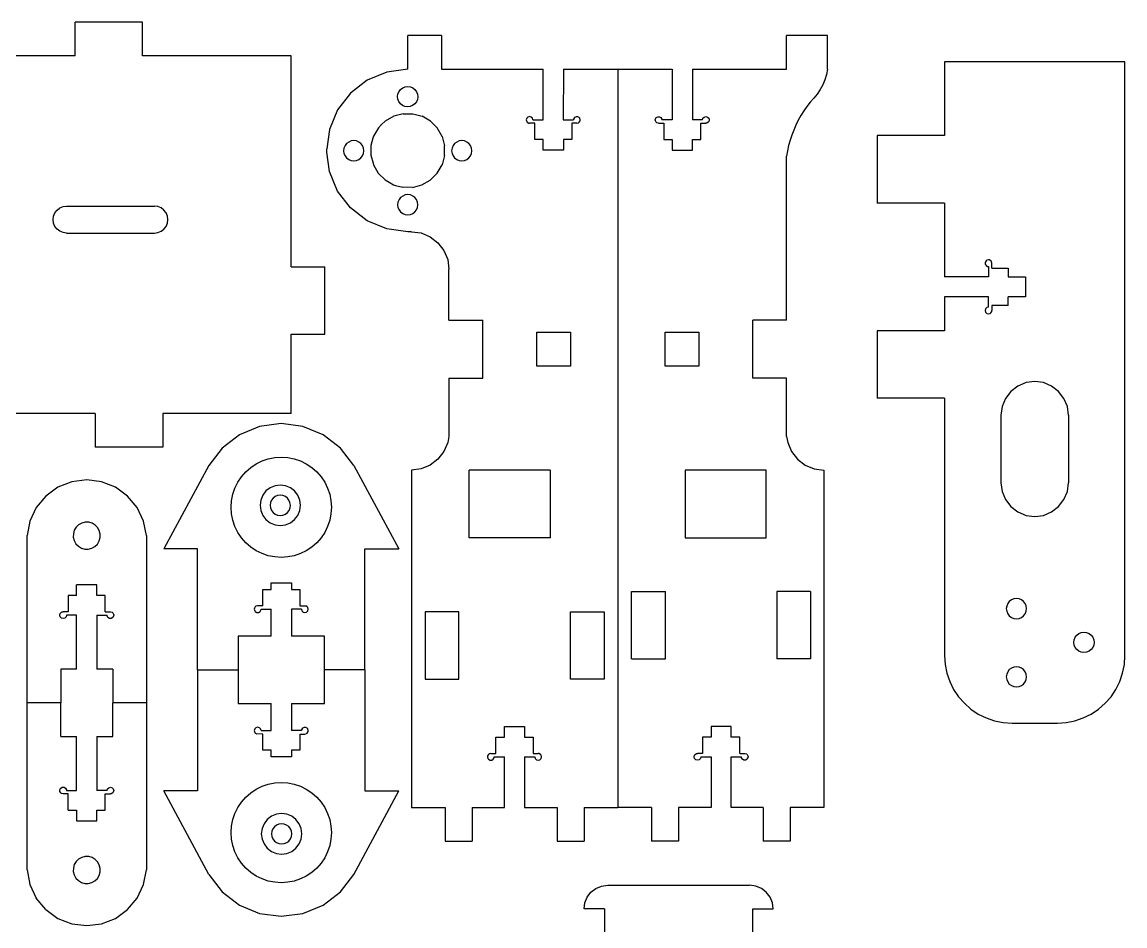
# Model space of a CAD drawing. Extents: x -275 to 319, y -186 to 206.
# Drawn here: x -136.3 to 27.1, y 71.6 to 205.5 of the extents above; entities that cross this region are included whole.
import ezdxf

# ---------------------------------------------------------------- set-up
doc = ezdxf.new("R2010")
doc.units = 0
doc.layers.get('0').update_dxf_attribs({"linetype": 'CONTINUOUS'})

msp = doc.modelspace()

# ---------------------------------------------------------------- linework, layer by layer
for p, q in [((-118.47, 205.52), (-128.47, 205.52)), ((-128.47, 200.52), (-128.47, 205.52)), ((-118.47, 200.52), (-118.47, 205.52)), ((-74.18, 203.52), (-79.18, 203.52)), ((-79.18, 198.52), (-79.18, 203.52)), ((-74.18, 203.52), (-74.18, 198.52)), ((-16.98, 203.52), (-23.08, 203.52)), ((-23.08, 198.52), (-23.08, 203.52)), ((-16.98, 198.52), (-16.98, 203.52)), ((-128.47, 200.52), (-176.77, 200.52)), ((-96.47, 200.52), (-118.47, 200.52)), ((-96.47, 169.27), (-96.47, 200.52)), ((27.06, 199.64), (0.34, 199.64)), ((0.34, 199.64), (0.34, 188.71)), ((27.06, 111.66), (27.06, 199.64)), ((-82.3, 198.11), (-85.2, 196.91)), ((-79.18, 198.52), (-82.3, 198.11)), ((-74.18, 198.52), (-59.13, 198.52)), ((-59.13, 191.02), (-59.13, 198.52)), ((-56.13, 198.52), (-56.14, 191.02)), ((-56.13, 198.52), (-48.08, 198.52)), ((-48.08, 198.52), (-40.02, 198.52)), ((-48.08, 198.52), (-48.07, 89.2)), ((-40.02, 198.52), (-40.02, 191.02)), ((-37.02, 198.52), (-37.02, 191.02)), ((-37.02, 198.52), (-23.08, 198.52)), ((-17.14, 197.74), (-17.38, 196.97)), ((-16.98, 198.52), (-17.14, 197.74)), ((-85.2, 196.91), (-87.69, 194.99)), ((-17.69, 196.23), (-18.07, 195.53)), ((-17.38, 196.97), (-17.69, 196.23)), ((-87.69, 194.99), (-89.6, 192.5)), ((-80.69, 194.48), (-80.64, 194.87)), ((-80.65, 194.09), (-80.69, 194.48)), ((-80.64, 194.87), (-80.48, 195.23)), ((-80.48, 195.23), (-80.24, 195.54)), ((-80.24, 195.54), (-79.93, 195.77)), ((-79.93, 195.77), (-79.57, 195.92)), ((-79.57, 195.92), (-79.18, 195.96)), ((-79.18, 195.96), (-78.79, 195.91)), ((-78.79, 195.91), (-78.43, 195.76)), ((-78.43, 195.76), (-78.13, 195.51)), ((-78.13, 195.51), (-77.89, 195.2)), ((-77.89, 195.2), (-77.74, 194.84)), ((-77.7, 194.45), (-77.75, 194.06)), ((-77.74, 194.84), (-77.7, 194.45)), ((-18.52, 194.86), (-19.03, 194.25)), ((-18.07, 195.53), (-18.52, 194.86)), ((-80.55, 193.85), (-80.65, 194.09)), ((-80.5, 193.73), (-80.55, 193.85)), ((-80.26, 193.41), (-80.5, 193.73)), ((-79.96, 193.17), (-80.26, 193.41)), ((-79.6, 193.02), (-79.96, 193.17)), ((-79.21, 192.97), (-79.6, 193.02)), ((-78.82, 193.01), (-79.21, 192.97)), ((-78.46, 193.16), (-78.82, 193.01)), ((-78.15, 193.39), (-78.46, 193.16)), ((-77.91, 193.7), (-78.15, 193.39)), ((-77.75, 194.06), (-77.91, 193.7)), ((-20.04, 193), (-20.5, 192.35)), ((-19.55, 193.64), (-20.04, 193)), ((-19.03, 194.25), (-19.55, 193.64)), ((-89.6, 192.5), (-90.8, 189.6)), ((-81.27, 191.57), (-82.52, 190.86)), ((-81.06, 191.63), (-81.27, 191.57)), ((-79.88, 191.94), (-81.06, 191.63)), ((-79.88, 191.94), (-78.45, 191.94)), ((-78.45, 191.94), (-77.07, 191.56)), ((-75.82, 190.84), (-77.07, 191.56)), ((-61.56, 191.27), (-61.63, 191.02)), ((-61.38, 191.45), (-61.56, 191.27)), ((-61.13, 191.52), (-61.38, 191.45)), ((-61.06, 191.5), (-61.13, 191.52)), ((-60.88, 191.45), (-61.06, 191.5)), ((-60.7, 191.27), (-60.88, 191.45)), ((-60.64, 191.02), (-60.7, 191.27)), ((-54.48, 191.37), (-54.61, 191.15)), ((-54.26, 191.5), (-54.48, 191.37)), ((-54.01, 191.5), (-54.26, 191.5)), ((-53.78, 191.37), (-54.01, 191.5)), ((-53.7, 191.27), (-53.78, 191.37)), ((-53.64, 191.02), (-53.7, 191.27)), ((-42.52, 191.02), (-42.45, 191.27)), ((-42.45, 191.27), (-42.38, 191.37)), ((-42.38, 191.37), (-42.15, 191.5)), ((-42.15, 191.5), (-41.89, 191.5)), ((-41.89, 191.5), (-41.67, 191.37)), ((-41.67, 191.37), (-41.54, 191.15)), ((-35.52, 191.02), (-35.45, 191.27)), ((-35.45, 191.27), (-35.27, 191.45)), ((-35.27, 191.45), (-35.02, 191.52)), ((-35.02, 191.52), (-34.77, 191.45)), ((-34.77, 191.45), (-34.59, 191.27)), ((-34.59, 191.27), (-34.52, 191.02)), ((-20.93, 191.67), (-21.33, 190.97)), ((-20.5, 192.35), (-20.93, 191.67)), ((-90.8, 189.6), (-91.18, 186.73)), ((-83.53, 189.84), (-84.25, 188.6)), ((-83.06, 190.32), (-83.53, 189.84)), ((-82.52, 190.86), (-83.06, 190.32)), ((-74.81, 189.83), (-75.82, 190.84)), ((-74.1, 188.58), (-74.81, 189.83)), ((-61.63, 191.02), (-61.56, 190.77)), ((-61.56, 190.77), (-61.48, 190.67)), ((-61.48, 190.67), (-61.26, 190.54)), ((-61.26, 190.54), (-61.13, 190.52)), ((-60.38, 190.52), (-61.13, 190.52)), ((-60.64, 191.02), (-59.13, 191.02)), ((-60.38, 188.12), (-60.38, 190.52)), ((-56.14, 191.02), (-54.63, 191.02)), ((-54.88, 190.52), (-54.89, 188.12)), ((-54.13, 190.52), (-54.88, 190.52)), ((-54.61, 191.15), (-54.63, 191.02)), ((-54.13, 190.52), (-53.89, 190.59)), ((-53.89, 190.59), (-53.78, 190.67)), ((-53.78, 190.67), (-53.65, 190.89)), ((-53.65, 190.89), (-53.64, 191.02)), ((-42.5, 190.89), (-42.52, 191.02)), ((-42.37, 190.67), (-42.5, 190.89)), ((-42.27, 190.59), (-42.37, 190.67)), ((-42.02, 190.52), (-42.27, 190.59)), ((-42.02, 190.52), (-41.27, 190.52)), ((-41.54, 191.15), (-41.52, 191.02)), ((-40.02, 191.02), (-41.52, 191.02)), ((-41.27, 190.52), (-41.27, 188.12)), ((-35.52, 191.02), (-37.02, 191.02)), ((-35.77, 188.12), (-35.77, 190.52)), ((-35.77, 190.52), (-35.02, 190.52)), ((-34.89, 190.54), (-35.02, 190.52)), ((-34.67, 190.67), (-34.89, 190.54)), ((-34.59, 190.77), (-34.67, 190.67)), ((-34.52, 191.02), (-34.59, 190.77)), ((-21.69, 190.25), (-22.01, 189.51)), ((-21.33, 190.97), (-21.69, 190.25)), ((-87.57, 187.9), (-87.93, 187.75)), ((-87.18, 187.95), (-87.57, 187.9)), ((-86.79, 187.9), (-87.18, 187.95)), ((-86.43, 187.75), (-86.79, 187.9)), ((-84.34, 188.31), (-84.63, 187.22)), ((-84.25, 188.6), (-84.34, 188.31)), ((-74.1, 188.58), (-73.73, 187.19)), ((-71.57, 187.9), (-71.93, 187.75)), ((-71.18, 187.96), (-71.57, 187.9)), ((-70.79, 187.9), (-71.18, 187.96)), ((-70.43, 187.75), (-70.79, 187.9)), ((-59.13, 188.12), (-60.38, 188.12)), ((-59.13, 186.52), (-59.13, 188.12)), ((-54.89, 188.12), (-56.13, 188.12)), ((-56.13, 188.12), (-56.13, 186.52)), ((-41.27, 188.12), (-40.02, 188.12)), ((-40.02, 188.12), (-40.02, 186.52)), ((-37.02, 188.12), (-35.77, 188.12)), ((-37.02, 186.52), (-37.02, 188.12)), ((-22.55, 188), (-22.76, 187.23)), ((-22.3, 188.77), (-22.55, 188)), ((-22.01, 189.51), (-22.3, 188.77)), ((0.34, 188.71), (-9.66, 188.71)), ((-9.66, 188.71), (-9.66, 178.71)), ((-91.18, 186.25), (-91.18, 186.73)), ((-88.63, 186.84), (-88.68, 186.46)), ((-88.68, 186.46), (-88.63, 186.07)), ((-88.48, 187.21), (-88.63, 186.84)), ((-88.24, 187.52), (-88.48, 187.21)), ((-87.93, 187.75), (-88.24, 187.52)), ((-86.12, 187.52), (-86.43, 187.75)), ((-85.88, 187.21), (-86.12, 187.52)), ((-85.73, 186.84), (-85.88, 187.21)), ((-85.68, 186.46), (-85.73, 186.84)), ((-85.73, 186.07), (-85.68, 186.46)), ((-84.63, 187.22), (-84.63, 185.78)), ((-73.73, 185.76), (-73.73, 187.19)), ((-72.63, 186.84), (-72.68, 186.46)), ((-72.68, 186.46), (-72.63, 186.07)), ((-72.48, 187.21), (-72.63, 186.84)), ((-72.24, 187.52), (-72.48, 187.21)), ((-71.93, 187.75), (-72.24, 187.52)), ((-70.12, 187.52), (-70.43, 187.75)), ((-69.88, 187.21), (-70.12, 187.52)), ((-69.73, 186.84), (-69.88, 187.21)), ((-69.68, 186.46), (-69.73, 186.84)), ((-69.73, 186.07), (-69.68, 186.46)), ((-56.13, 186.52), (-59.13, 186.52)), ((-40.02, 186.52), (-37.02, 186.52)), ((-22.94, 186.44), (-23.07, 185.65)), ((-22.76, 187.23), (-22.94, 186.44)), ((-90.8, 183.37), (-91.18, 186.25)), ((-88.63, 186.07), (-88.48, 185.71)), ((-88.48, 185.71), (-88.24, 185.39)), ((-88.24, 185.39), (-87.93, 185.16)), ((-87.93, 185.16), (-87.56, 185.01)), ((-87.56, 185.01), (-87.18, 184.96)), ((-87.18, 184.96), (-86.79, 185.01)), ((-86.79, 185.01), (-86.43, 185.16)), ((-86.43, 185.16), (-86.12, 185.39)), ((-86.12, 185.39), (-85.88, 185.71)), ((-85.88, 185.71), (-85.73, 186.07)), ((-84.63, 185.78), (-84.32, 184.61)), ((-73.73, 185.76), (-74.1, 184.37)), ((-72.63, 186.07), (-72.48, 185.71)), ((-72.48, 185.71), (-72.24, 185.4)), ((-72.24, 185.4), (-71.93, 185.16)), ((-71.93, 185.16), (-71.56, 185.01)), ((-71.56, 185.01), (-71.18, 184.96)), ((-71.18, 184.96), (-70.79, 185.01)), ((-70.79, 185.01), (-70.43, 185.16)), ((-70.43, 185.16), (-70.12, 185.4)), ((-70.12, 185.4), (-69.88, 185.71)), ((-69.88, 185.71), (-69.73, 186.07)), ((-23.07, 161.35), (-23.07, 185.65)), ((-89.6, 180.47), (-90.8, 183.37)), ((-84.32, 184.61), (-84.26, 184.39)), ((-84.26, 184.39), (-83.55, 183.15)), ((-83.55, 183.15), (-82.53, 182.13)), ((-75.84, 182.12), (-74.82, 183.13)), ((-74.82, 183.13), (-74.1, 184.37)), ((-82.53, 182.13), (-81.96, 181.79)), ((-81.96, 181.79), (-81.29, 181.41)), ((-81.29, 181.41), (-81.02, 181.33)), ((-78.47, 181.03), (-77.09, 181.4)), ((-77.09, 181.4), (-75.84, 182.12)), ((-87.69, 177.98), (-89.6, 180.47)), ((-81.02, 181.33), (-79.91, 181.04)), ((-79.93, 179.75), (-80.24, 179.52)), ((-79.56, 179.9), (-79.93, 179.75)), ((-78.47, 181.03), (-79.91, 181.04)), ((-79.18, 179.96), (-79.56, 179.9)), ((-78.79, 179.9), (-79.18, 179.96)), ((-78.43, 179.75), (-78.79, 179.9)), ((-78.12, 179.52), (-78.43, 179.75)), ((-130.72, 177.98), (-130.23, 178.18)), ((-130.23, 178.18), (-129.72, 178.25)), ((-129.72, 178.25), (-116.72, 178.25)), ((-116.2, 178.18), (-116.72, 178.25)), ((-115.72, 177.98), (-116.2, 178.18)), ((-80.63, 178.84), (-80.68, 178.46)), ((-80.68, 178.46), (-80.63, 178.07)), ((-80.48, 179.21), (-80.63, 178.84)), ((-80.24, 179.52), (-80.48, 179.21)), ((-77.88, 179.21), (-78.12, 179.52)), ((-77.73, 178.84), (-77.88, 179.21)), ((-77.68, 178.46), (-77.73, 178.84)), ((-77.73, 178.07), (-77.68, 178.46)), ((0.34, 178.71), (-9.66, 178.71)), ((0.34, 178.71), (0.34, 167.79)), ((-131.72, 176.25), (-131.65, 176.77)), ((-131.65, 176.77), (-131.45, 177.25)), ((-131.45, 177.25), (-131.13, 177.67)), ((-131.13, 177.67), (-130.72, 177.98)), ((-115.31, 177.67), (-115.72, 177.98)), ((-114.99, 177.25), (-115.31, 177.67)), ((-114.79, 176.77), (-114.99, 177.25)), ((-114.72, 176.25), (-114.79, 176.77)), ((-85.2, 176.07), (-87.69, 177.98)), ((-80.63, 178.07), (-80.48, 177.71)), ((-80.48, 177.71), (-80.24, 177.39)), ((-80.24, 177.39), (-79.93, 177.16)), ((-79.93, 177.16), (-79.56, 177.01)), ((-79.56, 177.01), (-79.18, 176.96)), ((-79.18, 176.96), (-78.79, 177.01)), ((-78.79, 177.01), (-78.43, 177.16)), ((-78.43, 177.16), (-78.12, 177.39)), ((-78.12, 177.39), (-77.88, 177.71)), ((-77.88, 177.71), (-77.73, 178.07)), ((-131.65, 175.74), (-131.72, 176.25)), ((-131.45, 175.25), (-131.65, 175.74)), ((-131.13, 174.84), (-131.45, 175.25)), ((-130.72, 174.52), (-131.13, 174.84)), ((-115.72, 174.52), (-115.31, 174.84)), ((-115.31, 174.84), (-114.99, 175.25)), ((-114.99, 175.25), (-114.79, 175.73)), ((-114.79, 175.73), (-114.72, 176.25)), ((-82.29, 174.87), (-85.2, 176.07)), ((-79.18, 174.46), (-82.29, 174.87)), ((-130.23, 174.32), (-130.72, 174.52)), ((-129.72, 174.25), (-130.23, 174.32)), ((-129.72, 174.25), (-116.72, 174.25)), ((-116.72, 174.25), (-116.2, 174.32)), ((-116.2, 174.32), (-115.72, 174.52)), ((-78.63, 174.46), (-79.18, 174.46)), ((-78.63, 174.46), (-77.2, 174.27)), ((-77.2, 174.27), (-75.86, 173.71)), ((-75.86, 173.71), (-74.71, 172.83)), ((-74.71, 172.83), (-73.82, 171.68)), ((-73.82, 171.68), (-73.27, 170.34)), ((-73.27, 170.34), (-73.08, 168.9)), ((6.49, 170.14), (6.36, 169.92)), ((6.59, 170.22), (6.49, 170.14)), ((6.84, 170.29), (6.59, 170.22)), ((6.97, 170.27), (6.84, 170.29)), ((7.19, 170.14), (6.97, 170.27)), ((7.27, 170.04), (7.19, 170.14)), ((7.34, 169.79), (7.27, 170.04)), ((-96.47, 169.27), (-91.47, 169.27)), ((-91.47, 159.27), (-91.47, 169.27)), ((-73.08, 161.34), (-73.08, 168.9)), ((6.36, 169.92), (6.36, 169.66)), ((6.36, 169.66), (6.49, 169.43)), ((6.49, 169.43), (6.71, 169.3)), ((6.71, 169.3), (6.84, 169.29)), ((6.84, 169.29), (6.84, 167.79)), ((7.34, 169.04), (7.34, 169.79)), ((7.34, 169.04), (9.74, 169.04)), ((9.74, 169.04), (9.74, 167.79)), ((6.84, 167.79), (0.34, 167.79)), ((9.74, 167.79), (12.34, 167.79)), ((12.34, 167.79), (12.34, 164.79)), ((6.84, 164.79), (0.34, 164.79)), ((0.34, 164.79), (0.34, 159.79)), ((6.85, 163.29), (6.84, 164.79)), ((9.74, 163.54), (7.34, 163.54)), ((7.34, 163.54), (7.34, 162.79)), ((12.34, 164.79), (9.74, 164.79)), ((9.74, 163.54), (9.74, 164.79)), ((6.41, 163.04), (6.35, 162.79)), ((6.35, 162.79), (6.41, 162.54)), ((6.6, 163.22), (6.41, 163.04)), ((6.41, 162.54), (6.6, 162.35)), ((6.85, 163.29), (6.6, 163.22)), ((6.6, 162.35), (6.84, 162.29)), ((6.84, 162.29), (7.09, 162.35)), ((7.09, 162.35), (7.19, 162.43)), ((7.19, 162.43), (7.32, 162.66)), ((7.32, 162.66), (7.34, 162.79)), ((-73.08, 161.34), (-68.08, 161.34)), ((-68.08, 152.77), (-68.08, 161.34)), ((-28.08, 152.77), (-28.08, 161.35)), ((-23.07, 161.35), (-28.08, 161.35)), ((-96.47, 147.52), (-96.47, 159.27)), ((-96.47, 159.27), (-91.47, 159.27)), ((-60.08, 154.56), (-60.08, 159.56)), ((-60.08, 159.56), (-55.08, 159.56)), ((-55.08, 159.56), (-55.08, 154.56)), ((-41.07, 154.56), (-41.07, 159.56)), ((-41.07, 159.56), (-36.08, 159.56)), ((-36.08, 159.56), (-36.08, 154.56)), ((0.34, 159.79), (-9.66, 159.79)), ((-9.66, 159.79), (-9.66, 149.79)), ((-55.08, 154.56), (-60.08, 154.56)), ((-36.08, 154.56), (-41.07, 154.56)), ((-73.08, 152.77), (-68.08, 152.77)), ((-73.08, 152.77), (-73.08, 144.12)), ((-23.07, 152.77), (-28.08, 152.77)), ((-23.07, 144.12), (-23.07, 152.77)), ((12.41, 152.1), (11.2, 151.6)), ((13.7, 152.27), (12.41, 152.1)), ((14.99, 152.1), (13.7, 152.27)), ((16.2, 151.6), (14.99, 152.1)), ((10.17, 150.81), (9.37, 149.77)), ((11.2, 151.6), (10.17, 150.81)), ((17.23, 150.81), (16.2, 151.6)), ((18.03, 149.77), (17.23, 150.81)), ((0.34, 149.79), (-9.66, 149.79)), ((0.34, 149.79), (0.34, 111.66)), ((9.37, 149.77), (8.87, 148.57)), ((18.53, 148.57), (18.03, 149.77)), ((-125.47, 147.52), (-176.77, 147.52)), ((-125.47, 147.52), (-125.47, 142.52)), ((-96.47, 147.52), (-115.47, 147.52)), ((-115.47, 147.52), (-115.47, 142.52)), ((8.87, 148.57), (8.7, 147.27)), ((8.7, 147.27), (8.7, 137.27)), ((18.7, 147.27), (18.53, 148.57)), ((18.7, 147.27), (18.7, 137.27)), ((-101.13, 145.61), (-104.12, 144.38)), ((-97.92, 146.04), (-101.13, 145.61)), ((-94.71, 145.61), (-97.92, 146.04)), ((-91.72, 144.38), (-94.71, 145.61)), ((-104.12, 144.38), (-106.69, 142.4)), ((-89.15, 142.4), (-91.72, 144.38)), ((-73.08, 144.12), (-73.27, 143.24)), ((-23.07, 144.12), (-22.89, 143.24)), ((-115.47, 142.52), (-125.47, 142.52)), ((-106.69, 142.4), (-108.66, 139.84)), ((-87.18, 139.84), (-89.15, 142.4)), ((-73.27, 143.24), (-73.82, 141.9)), ((-22.89, 143.24), (-22.33, 141.9)), ((-100.76, 140.5), (-99.84, 140.81)), ((-99.84, 140.81), (-98.89, 141)), ((-98.89, 141), (-97.92, 141.06)), ((-97.92, 141.06), (-96.95, 141)), ((-96.95, 141), (-96, 140.81)), ((-96, 140.81), (-95.08, 140.5)), ((-74.71, 140.75), (-75.86, 139.87)), ((-73.82, 141.9), (-74.71, 140.75)), ((-22.33, 141.9), (-21.45, 140.75)), ((-21.45, 140.75), (-20.3, 139.87)), ((-108.66, 139.84), (-115.32, 127.46)), ((-103.82, 138.16), (-103.17, 138.89)), ((-103.17, 138.89), (-102.44, 139.53)), ((-102.44, 139.53), (-101.64, 140.07)), ((-101.64, 140.07), (-100.76, 140.5)), ((-95.08, 140.5), (-94.21, 140.07)), ((-94.21, 140.07), (-93.4, 139.53)), ((-93.4, 139.53), (-92.67, 138.89)), ((-92.67, 138.89), (-92.03, 138.16)), ((-87.18, 139.84), (-80.52, 127.46)), ((-77.2, 139.31), (-78.63, 139.12)), ((-78.63, 139.12), (-78.63, 89.16)), ((-75.86, 139.87), (-77.2, 139.31)), ((-70.08, 129.12), (-70.08, 139.12)), ((-58.08, 139.12), (-70.08, 139.12)), ((-58.08, 139.12), (-58.08, 129.12)), ((-38.07, 139.12), (-38.07, 129.12)), ((-26.07, 139.12), (-38.07, 139.12)), ((-26.07, 129.12), (-26.07, 139.12)), ((-20.3, 139.87), (-18.96, 139.31)), ((-18.96, 139.31), (-17.52, 139.12)), ((-17.52, 139.12), (-17.52, 89.16)), ((-128.94, 137.4), (-131, 136.59)), ((-126.74, 137.68), (-128.94, 137.4)), ((-124.55, 137.4), (-126.74, 137.68)), ((-122.48, 136.59), (-124.55, 137.4)), ((-104.78, 136.48), (-104.36, 137.35)), ((-104.36, 137.35), (-103.82, 138.16)), ((-92.03, 138.16), (-91.49, 137.35)), ((-91.49, 137.35), (-91.06, 136.48)), ((8.7, 137.27), (8.87, 135.98)), ((18.53, 135.98), (18.7, 137.27)), ((-131, 136.59), (-132.79, 135.3)), ((-120.69, 135.3), (-122.48, 136.59)), ((-105.1, 135.56), (-104.78, 136.48)), ((-100.2, 136.05), (-100.67, 135.43)), ((-99.58, 136.53), (-100.2, 136.05)), ((-98.85, 136.83), (-99.58, 136.53)), ((-98.08, 136.93), (-98.85, 136.83)), ((-97.3, 136.83), (-98.08, 136.93)), ((-96.57, 136.53), (-97.3, 136.83)), ((-95.95, 136.05), (-96.57, 136.53)), ((-95.47, 135.43), (-95.95, 136.05)), ((-91.06, 136.48), (-90.75, 135.56)), ((8.87, 135.98), (9.37, 134.77)), ((18.03, 134.77), (18.53, 135.98)), ((-132.79, 135.3), (-134.21, 133.6)), ((-119.27, 133.6), (-120.69, 135.3)), ((-105.35, 133.64), (-105.29, 134.61)), ((-105.29, 134.61), (-105.1, 135.56)), ((-100.97, 134.7), (-101.07, 133.93)), ((-100.67, 135.43), (-100.97, 134.7)), ((-99.52, 134.32), (-99.57, 133.93)), ((-99.37, 134.68), (-99.52, 134.32)), ((-99.13, 134.99), (-99.37, 134.68)), ((-98.82, 135.23), (-99.13, 134.99)), ((-98.46, 135.38), (-98.82, 135.23)), ((-98.07, 135.43), (-98.46, 135.38)), ((-97.69, 135.38), (-98.07, 135.43)), ((-97.32, 135.23), (-97.69, 135.38)), ((-97.01, 134.99), (-97.32, 135.23)), ((-96.78, 134.68), (-97.01, 134.99)), ((-96.63, 134.32), (-96.78, 134.68)), ((-96.57, 133.93), (-96.63, 134.32)), ((-95.17, 134.71), (-95.47, 135.43)), ((-95.07, 133.93), (-95.17, 134.71)), ((-90.75, 135.56), (-90.56, 134.61)), ((-90.56, 134.61), (-90.5, 133.64)), ((9.37, 134.77), (10.17, 133.74)), ((17.23, 133.74), (18.03, 134.77)), ((-134.21, 133.6), (-135.16, 131.6)), ((-118.32, 131.6), (-119.27, 133.6)), ((-105.29, 132.67), (-105.35, 133.64)), ((-105.1, 131.71), (-105.29, 132.67)), ((-101.07, 133.93), (-100.97, 133.15)), ((-100.97, 133.15), (-100.67, 132.43)), ((-100.67, 132.43), (-100.19, 131.81)), ((-99.57, 133.93), (-99.52, 133.54)), ((-99.52, 133.54), (-99.37, 133.18)), ((-99.37, 133.18), (-99.13, 132.87)), ((-99.13, 132.87), (-98.82, 132.63)), ((-98.82, 132.63), (-98.46, 132.48)), ((-98.46, 132.48), (-98.07, 132.43)), ((-98.07, 132.43), (-97.68, 132.48)), ((-97.68, 132.48), (-97.32, 132.63)), ((-97.32, 132.63), (-97.01, 132.87)), ((-97.01, 132.87), (-96.77, 133.18)), ((-96.77, 133.18), (-96.62, 133.54)), ((-96.62, 133.54), (-96.57, 133.93)), ((-95.95, 131.81), (-95.47, 132.43)), ((-95.47, 132.43), (-95.17, 133.15)), ((-95.17, 133.15), (-95.07, 133.93)), ((-90.56, 132.67), (-90.75, 131.71)), ((-90.5, 133.64), (-90.56, 132.67)), ((10.17, 133.74), (11.2, 132.94)), ((11.2, 132.94), (12.41, 132.44)), ((12.41, 132.44), (13.7, 132.27)), ((13.7, 132.27), (14.99, 132.44)), ((14.99, 132.44), (16.2, 132.94)), ((16.2, 132.94), (17.23, 133.74)), ((-135.16, 131.6), (-135.59, 129.43)), ((-127.94, 131.03), (-128.31, 130.67)), ((-127.48, 131.29), (-127.94, 131.03)), ((-126.97, 131.42), (-127.48, 131.29)), ((-126.45, 131.41), (-126.97, 131.42)), ((-125.95, 131.27), (-126.45, 131.41)), ((-125.5, 131), (-125.95, 131.27)), ((-125.14, 130.62), (-125.5, 131)), ((-117.89, 129.43), (-118.32, 131.6)), ((-104.78, 130.79), (-105.1, 131.71)), ((-104.36, 129.92), (-104.78, 130.79)), ((-100.19, 131.81), (-99.57, 131.33)), ((-99.57, 131.33), (-98.85, 131.03)), ((-98.85, 131.03), (-98.07, 130.93)), ((-98.07, 130.93), (-97.29, 131.03)), ((-97.29, 131.03), (-96.57, 131.33)), ((-96.57, 131.33), (-95.95, 131.81)), ((-91.06, 130.79), (-91.49, 129.92)), ((-90.75, 131.71), (-91.06, 130.79)), ((-135.59, 104.66), (-135.59, 129.43)), ((-128.72, 129.72), (-128.73, 129.2)), ((-128.73, 129.2), (-128.6, 128.69)), ((-128.58, 130.22), (-128.72, 129.72)), ((-128.31, 130.67), (-128.58, 130.22)), ((-124.88, 130.17), (-125.14, 130.62)), ((-124.91, 128.64), (-124.76, 129.14)), ((-124.76, 129.66), (-124.88, 130.17)), ((-124.76, 129.14), (-124.76, 129.66)), ((-117.89, 129.43), (-117.89, 104.66)), ((-103.82, 129.11), (-104.36, 129.92)), ((-103.17, 128.38), (-103.82, 129.11)), ((-92.03, 129.11), (-92.67, 128.38)), ((-91.49, 129.92), (-92.03, 129.11)), ((-58.08, 129.12), (-70.08, 129.12)), ((-38.07, 129.12), (-26.07, 129.12)), ((-128.6, 128.69), (-128.35, 128.24)), ((-128.35, 128.24), (-127.98, 127.86)), ((-127.98, 127.86), (-127.54, 127.59)), ((-127.54, 127.59), (-127.03, 127.45)), ((-127.03, 127.45), (-126.51, 127.44)), ((-126.51, 127.44), (-126, 127.57)), ((-126, 127.57), (-125.55, 127.82)), ((-125.55, 127.82), (-125.17, 128.19)), ((-125.17, 128.19), (-124.91, 128.64)), ((-110.32, 127.46), (-115.32, 127.46)), ((-110.32, 109.54), (-110.32, 127.46)), ((-102.44, 127.74), (-103.17, 128.38)), ((-101.64, 127.2), (-102.44, 127.74)), ((-93.4, 127.74), (-94.21, 127.2)), ((-92.67, 128.38), (-93.4, 127.74)), ((-85.52, 109.54), (-85.52, 127.46)), ((-85.52, 127.46), (-80.52, 127.46)), ((-100.76, 126.77), (-101.64, 127.2)), ((-99.84, 126.46), (-100.76, 126.77)), ((-98.89, 126.27), (-99.84, 126.46)), ((-97.92, 126.21), (-98.89, 126.27)), ((-96.95, 126.27), (-97.92, 126.21)), ((-96, 126.46), (-96.95, 126.27)), ((-95.08, 126.77), (-96, 126.46)), ((-94.21, 127.2), (-95.08, 126.77)), ((-125.24, 122.16), (-128.24, 122.16)), ((-128.24, 120.56), (-128.24, 122.16)), ((-125.24, 120.56), (-125.24, 122.16)), ((-100.67, 121.44), (-99.42, 121.44)), ((-100.67, 119.04), (-100.67, 121.44)), ((-99.42, 121.44), (-99.42, 122.44)), ((-99.42, 122.44), (-96.42, 122.44)), ((-96.42, 122.44), (-96.42, 121.44)), ((-96.42, 121.44), (-95.17, 121.44)), ((-95.17, 121.44), (-95.17, 119.04)), ((-46.02, 111.16), (-46.02, 121.16)), ((-46.02, 121.16), (-41.02, 121.16)), ((-41.02, 111.16), (-41.02, 121.16)), ((-24.52, 121.16), (-24.52, 111.16)), ((-19.52, 121.16), (-24.52, 121.16)), ((-19.52, 121.16), (-19.52, 111.16)), ((-129.49, 120.56), (-129.49, 118.16)), ((-128.24, 120.56), (-129.49, 120.56)), ((-123.99, 120.56), (-125.24, 120.56)), ((-123.99, 118.16), (-123.99, 120.56)), ((9.7, 119.37), (9.55, 119)), ((9.93, 119.68), (9.7, 119.37)), ((10.24, 119.91), (9.93, 119.68)), ((10.61, 120.06), (10.24, 119.91)), ((10.99, 120.12), (10.61, 120.06)), ((11.38, 120.06), (10.99, 120.12)), ((11.74, 119.91), (11.38, 120.06)), ((12.05, 119.68), (11.74, 119.91)), ((12.29, 119.37), (12.05, 119.68)), ((12.44, 119.01), (12.29, 119.37)), ((-130.74, 117.67), (-130.68, 117.92)), ((-130.68, 117.42), (-130.74, 117.67)), ((-130.68, 117.92), (-130.6, 118.02)), ((-130.6, 118.02), (-130.48, 118.08)), ((-130.48, 118.08), (-130.37, 118.15)), ((-130.37, 118.15), (-130.24, 118.16)), ((-129.49, 118.16), (-130.24, 118.16)), ((-129.74, 117.67), (-129.81, 117.41)), ((-128.24, 117.66), (-129.74, 117.67)), ((-128.24, 109.66), (-128.24, 117.66)), ((-125.24, 117.66), (-125.24, 109.66)), ((-125.24, 117.66), (-123.74, 117.66)), ((-123.99, 118.16), (-123.24, 118.16)), ((-123.73, 117.53), (-123.74, 117.66)), ((-123.24, 118.16), (-122.99, 118.1)), ((-122.99, 118.1), (-122.89, 118.02)), ((-122.89, 118.02), (-122.76, 117.79)), ((-122.74, 117.66), (-122.81, 117.41)), ((-122.76, 117.79), (-122.74, 117.66)), ((-101.91, 118.67), (-101.92, 118.54)), ((-101.92, 118.54), (-101.86, 118.29)), ((-101.78, 118.89), (-101.91, 118.67)), ((-101.86, 118.29), (-101.78, 118.18)), ((-101.67, 118.97), (-101.78, 118.89)), ((-101.78, 118.18), (-101.55, 118.05)), ((-101.42, 119.04), (-101.67, 118.97)), ((-101.55, 118.05), (-101.29, 118.05)), ((-100.67, 119.04), (-101.42, 119.04)), ((-101.29, 118.05), (-101.07, 118.18)), ((-101.07, 118.18), (-100.94, 118.41)), ((-100.94, 118.41), (-100.92, 118.54)), ((-100.92, 118.54), (-99.42, 118.54)), ((-99.42, 114.54), (-99.42, 118.54)), ((-96.42, 118.54), (-96.42, 114.54)), ((-94.92, 118.54), (-96.42, 118.54)), ((-95.17, 119.04), (-94.29, 119.02)), ((-94.92, 118.54), (-94.86, 118.29)), ((-94.86, 118.29), (-94.67, 118.1)), ((-94.67, 118.1), (-94.42, 118.04)), ((-94.42, 118.04), (-94.17, 118.1)), ((-94.07, 118.89), (-94.29, 119.02)), ((-94.17, 118.1), (-93.99, 118.29)), ((-93.99, 118.79), (-94.07, 118.89)), ((-93.92, 118.54), (-93.99, 118.79)), ((-93.99, 118.29), (-93.92, 118.54)), ((-76.63, 118.16), (-76.63, 108.16)), ((-71.63, 118.16), (-76.63, 118.16)), ((-71.63, 108.16), (-71.63, 118.16)), ((-55.07, 108.16), (-55.07, 118.16)), ((-55.07, 118.16), (-50.08, 118.16)), ((-50.08, 118.16), (-50.08, 108.16)), ((9.55, 119), (9.49, 118.62)), ((9.49, 118.62), (9.55, 118.23)), ((9.55, 118.23), (9.7, 117.87)), ((9.7, 117.87), (9.93, 117.56)), ((12.05, 117.56), (12.29, 117.87)), ((12.29, 117.87), (12.44, 118.23)), ((12.49, 118.62), (12.44, 119.01)), ((12.44, 118.23), (12.49, 118.62)), ((-130.49, 117.23), (-130.68, 117.42)), ((-130.24, 117.16), (-130.49, 117.23)), ((-129.99, 117.23), (-130.24, 117.16)), ((-129.81, 117.41), (-129.99, 117.23)), ((-123.6, 117.31), (-123.73, 117.53)), ((-123.37, 117.18), (-123.6, 117.31)), ((-123.11, 117.18), (-123.37, 117.18)), ((-122.89, 117.31), (-123.11, 117.18)), ((-122.81, 117.41), (-122.89, 117.31)), ((9.93, 117.56), (10.24, 117.32)), ((10.24, 117.32), (10.6, 117.17)), ((10.6, 117.17), (10.99, 117.12)), ((10.99, 117.12), (11.38, 117.17)), ((11.38, 117.17), (11.74, 117.32)), ((11.74, 117.32), (12.05, 117.56)), ((-104.32, 114.54), (-104.32, 109.54)), ((-99.42, 114.54), (-104.32, 114.54)), ((-91.52, 114.54), (-96.42, 114.54)), ((-91.52, 109.54), (-91.52, 114.54)), ((19.69, 114.37), (19.93, 114.68)), ((19.93, 114.68), (20.24, 114.92)), ((20.24, 114.92), (20.6, 115.07)), ((20.6, 115.07), (20.99, 115.12)), ((20.99, 115.12), (21.38, 115.07)), ((21.38, 115.07), (21.7, 114.94)), ((21.7, 114.94), (21.74, 114.92)), ((21.74, 114.92), (22.05, 114.68)), ((22.05, 114.68), (22.29, 114.37)), ((19.49, 113.62), (19.54, 114.01)), ((19.54, 113.23), (19.49, 113.62)), ((19.54, 114.01), (19.69, 114.37)), ((19.69, 112.87), (19.54, 113.23)), ((19.93, 112.56), (19.69, 112.87)), ((22.29, 112.87), (22.05, 112.56)), ((22.29, 114.37), (22.44, 114.01)), ((22.44, 113.23), (22.29, 112.87)), ((22.44, 114.01), (22.49, 113.62)), ((22.49, 113.62), (22.44, 113.23)), ((-46.02, 111.16), (-41.02, 111.16)), ((-19.52, 111.16), (-24.52, 111.16)), ((0.34, 111.66), (0.43, 110.35)), ((20.24, 112.32), (19.93, 112.56)), ((20.6, 112.17), (20.24, 112.32)), ((20.99, 112.12), (20.6, 112.17)), ((21.38, 112.17), (20.99, 112.12)), ((21.74, 112.32), (21.38, 112.17)), ((22.05, 112.56), (21.74, 112.32)), ((26.98, 110.35), (27.06, 111.66)), ((-130.59, 109.66), (-130.59, 104.66)), ((-128.24, 109.66), (-130.59, 109.66)), ((-122.89, 109.66), (-125.24, 109.66)), ((-122.89, 109.66), (-122.89, 104.66)), ((-110.32, 109.54), (-110.33, 91.61)), ((-110.32, 109.54), (-104.32, 109.54)), ((-104.32, 109.54), (-104.32, 104.54)), ((-85.52, 109.54), (-91.52, 109.54)), ((-91.52, 104.54), (-91.52, 109.54)), ((-85.52, 109.54), (-85.53, 91.61)), ((0.43, 110.35), (0.68, 109.07)), ((9.93, 109.58), (9.7, 109.27)), ((10.24, 109.81), (9.93, 109.58)), ((10.61, 109.96), (10.24, 109.81)), ((10.99, 110.02), (10.61, 109.96)), ((11.38, 109.96), (10.99, 110.02)), ((11.74, 109.81), (11.38, 109.96)), ((12.05, 109.58), (11.74, 109.81)), ((12.29, 109.27), (12.05, 109.58)), ((26.72, 109.07), (26.98, 110.35)), ((-76.63, 108.16), (-71.63, 108.16)), ((-50.08, 108.16), (-55.07, 108.16)), ((0.68, 109.07), (1.1, 107.83)), ((9.55, 108.9), (9.49, 108.52)), ((9.49, 108.52), (9.55, 108.13)), ((9.7, 109.27), (9.55, 108.9)), ((9.55, 108.13), (9.7, 107.77)), ((12.44, 108.9), (12.29, 109.27)), ((12.29, 107.77), (12.44, 108.13)), ((12.49, 108.52), (12.44, 108.9)), ((12.44, 108.13), (12.49, 108.52)), ((26.3, 107.83), (26.72, 109.07)), ((1.1, 107.83), (1.68, 106.66)), ((1.68, 106.66), (2.41, 105.57)), ((9.7, 107.77), (9.93, 107.45)), ((9.93, 107.45), (10.24, 107.22)), ((10.24, 107.22), (10.61, 107.07)), ((10.61, 107.07), (10.99, 107.02)), ((10.99, 107.02), (11.38, 107.07)), ((11.38, 107.07), (11.74, 107.22)), ((11.74, 107.22), (12.05, 107.45)), ((12.05, 107.45), (12.29, 107.77)), ((25, 105.57), (25.72, 106.66)), ((25.72, 106.66), (26.3, 107.83)), ((-130.59, 104.66), (-135.59, 104.66)), ((-135.59, 79.9), (-135.59, 104.66)), ((-130.59, 99.66), (-130.59, 104.66)), ((-117.89, 104.66), (-122.89, 104.66)), ((-122.89, 99.66), (-122.89, 104.66)), ((-117.89, 104.66), (-117.89, 79.9)), ((2.41, 105.57), (3.27, 104.59)), ((3.27, 104.59), (4.25, 103.72)), ((23.15, 103.72), (24.13, 104.59)), ((24.13, 104.59), (25, 105.57)), ((-104.32, 104.54), (-99.42, 104.54)), ((-99.42, 100.54), (-99.42, 104.54)), ((-96.42, 104.54), (-96.42, 100.54)), ((-96.42, 104.54), (-91.52, 104.54)), ((4.25, 103.72), (5.34, 103)), ((5.34, 103), (6.51, 102.42)), ((20.89, 102.42), (22.06, 103)), ((22.06, 103), (23.15, 103.72)), ((6.51, 102.42), (7.75, 102)), ((7.75, 102), (9.03, 101.74)), ((9.03, 101.74), (10.34, 101.66)), ((10.34, 101.66), (17.06, 101.66)), ((17.06, 101.66), (18.37, 101.74)), ((18.37, 101.74), (19.65, 102)), ((19.65, 102), (20.89, 102.42)), ((-101.86, 100.79), (-101.92, 100.54)), ((-101.92, 100.54), (-101.86, 100.29)), ((-101.67, 100.97), (-101.86, 100.79)), ((-101.86, 100.29), (-101.78, 100.18)), ((-101.78, 100.18), (-101.55, 100.05)), ((-101.42, 101.04), (-101.67, 100.97)), ((-100.67, 100.04), (-101.55, 100.05)), ((-101.17, 100.97), (-101.42, 101.04)), ((-100.99, 100.79), (-101.17, 100.97)), ((-100.92, 100.54), (-100.99, 100.79)), ((-100.92, 100.54), (-99.42, 100.54)), ((-100.67, 97.64), (-100.67, 100.04)), ((-94.92, 100.54), (-96.42, 100.54)), ((-95.17, 100.04), (-95.17, 97.64)), ((-95.17, 100.04), (-94.42, 100.04)), ((-94.91, 100.67), (-94.92, 100.54)), ((-94.78, 100.89), (-94.91, 100.67)), ((-94.55, 101.02), (-94.78, 100.89)), ((-94.29, 101.02), (-94.55, 101.02)), ((-94.42, 100.04), (-94.17, 100.1)), ((-94.07, 100.89), (-94.29, 101.02)), ((-94.17, 100.1), (-94.07, 100.18)), ((-93.99, 100.79), (-94.07, 100.89)), ((-94.07, 100.18), (-93.94, 100.41)), ((-93.92, 100.54), (-93.99, 100.79)), ((-93.94, 100.41), (-93.92, 100.54)), ((-64.87, 99.56), (-64.87, 101.16)), ((-64.87, 101.16), (-61.87, 101.16)), ((-61.87, 101.16), (-61.87, 99.56)), ((-34.26, 101.16), (-34.26, 99.56)), ((-31.26, 101.16), (-34.26, 101.16)), ((-31.26, 99.56), (-31.26, 101.16)), ((-130.59, 99.66), (-128.24, 99.66)), ((-128.24, 91.66), (-128.24, 99.66)), ((-125.24, 99.66), (-122.89, 99.66)), ((-125.24, 99.66), (-125.24, 91.66)), ((-66.12, 97.16), (-66.12, 99.56)), ((-66.12, 99.56), (-64.87, 99.56)), ((-61.87, 99.56), (-60.62, 99.56)), ((-60.62, 99.56), (-60.62, 97.16)), ((-34.26, 99.56), (-35.51, 99.56)), ((-35.51, 99.56), (-35.51, 97.16)), ((-30.01, 99.56), (-31.26, 99.56)), ((-30.01, 97.16), (-30.01, 99.56)), ((-99.42, 97.64), (-100.67, 97.64)), ((-99.42, 96.64), (-99.42, 97.64)), ((-96.42, 96.64), (-99.42, 96.64)), ((-96.42, 97.64), (-96.42, 96.64)), ((-95.17, 97.64), (-96.42, 97.64)), ((-67.35, 96.79), (-67.37, 96.66)), ((-67.37, 96.66), (-67.3, 96.41)), ((-67.22, 97.01), (-67.35, 96.79)), ((-67.3, 96.41), (-67.22, 96.3)), ((-67.12, 97.09), (-67.22, 97.01)), ((-66.87, 97.16), (-67.12, 97.09)), ((-66.87, 97.16), (-66.12, 97.16)), ((-66.52, 96.3), (-66.39, 96.53)), ((-66.39, 96.53), (-66.37, 96.66)), ((-66.37, 96.66), (-64.87, 96.66)), ((-64.87, 89.16), (-64.87, 96.66)), ((-61.87, 96.66), (-61.87, 89.16)), ((-61.87, 96.66), (-60.37, 96.66)), ((-60.62, 97.16), (-59.87, 97.16)), ((-60.37, 96.66), (-60.3, 96.41)), ((-60.3, 96.41), (-60.12, 96.22)), ((-59.75, 97.14), (-59.87, 97.16)), ((-59.52, 97.01), (-59.75, 97.14)), ((-59.62, 96.22), (-59.44, 96.41)), ((-59.44, 96.91), (-59.52, 97.01)), ((-59.37, 96.66), (-59.44, 96.91)), ((-59.44, 96.41), (-59.37, 96.66)), ((-36.76, 96.66), (-36.69, 96.91)), ((-36.69, 96.41), (-36.76, 96.66)), ((-36.69, 96.91), (-36.62, 97.01)), ((-36.51, 96.22), (-36.69, 96.41)), ((-36.62, 97.01), (-36.39, 97.14)), ((-36.39, 97.14), (-36.26, 97.16)), ((-35.51, 97.16), (-36.26, 97.16)), ((-35.83, 96.41), (-36.01, 96.22)), ((-35.76, 96.66), (-35.83, 96.41)), ((-35.76, 96.66), (-34.26, 96.66)), ((-34.26, 96.66), (-34.26, 89.16)), ((-31.26, 89.16), (-31.26, 96.66)), ((-31.26, 96.66), (-29.76, 96.66)), ((-30.01, 97.16), (-29.26, 97.16)), ((-29.74, 96.53), (-29.76, 96.66)), ((-29.61, 96.3), (-29.74, 96.53)), ((-29.26, 97.16), (-29.01, 97.09)), ((-29.01, 97.09), (-28.91, 97.01)), ((-28.91, 97.01), (-28.78, 96.79)), ((-28.83, 96.41), (-28.91, 96.3)), ((-28.76, 96.66), (-28.83, 96.41)), ((-28.78, 96.79), (-28.76, 96.66)), ((-67.22, 96.3), (-67, 96.17)), ((-67, 96.17), (-66.74, 96.17)), ((-66.74, 96.17), (-66.52, 96.3)), ((-60.12, 96.22), (-59.87, 96.16)), ((-59.87, 96.16), (-59.62, 96.22)), ((-36.26, 96.16), (-36.51, 96.22)), ((-36.01, 96.22), (-36.26, 96.16)), ((-29.39, 96.17), (-29.61, 96.3)), ((-29.13, 96.17), (-29.39, 96.17)), ((-28.91, 96.3), (-29.13, 96.17)), ((-130.74, 91.66), (-130.68, 91.91)), ((-130.73, 91.53), (-130.74, 91.66)), ((-130.6, 91.31), (-130.73, 91.53)), ((-130.68, 91.91), (-130.6, 92.02)), ((-130.6, 92.02), (-130.37, 92.15)), ((-130.37, 92.15), (-130.11, 92.15)), ((-130.11, 92.15), (-129.89, 92.02)), ((-129.89, 92.02), (-129.76, 91.79)), ((-129.76, 91.79), (-129.74, 91.66)), ((-129.74, 91.66), (-128.24, 91.66)), ((-123.74, 91.66), (-125.24, 91.66)), ((-123.74, 91.66), (-123.68, 91.91)), ((-123.68, 91.91), (-123.49, 92.09)), ((-123.49, 92.09), (-123.24, 92.16)), ((-123.24, 92.16), (-122.99, 92.09)), ((-122.99, 92.09), (-122.81, 91.91)), ((-122.81, 91.91), (-122.74, 91.66)), ((-122.74, 91.66), (-122.81, 91.41)), ((-110.33, 91.61), (-115.33, 91.61)), ((-108.66, 79.24), (-115.33, 91.61)), ((-102.44, 91.33), (-101.64, 91.87)), ((-101.64, 91.87), (-100.76, 92.3)), ((-100.76, 92.3), (-99.84, 92.61)), ((-99.84, 92.61), (-98.89, 92.8)), ((-98.89, 92.8), (-97.92, 92.86)), ((-97.92, 92.86), (-96.95, 92.8)), ((-96.95, 92.8), (-96, 92.61)), ((-96, 92.61), (-95.08, 92.3)), ((-95.08, 92.3), (-94.21, 91.87)), ((-94.21, 91.87), (-93.4, 91.33)), ((-87.18, 79.24), (-80.53, 91.61)), ((-85.53, 91.61), (-80.53, 91.61)), ((-130.49, 91.23), (-130.6, 91.31)), ((-130.24, 91.16), (-130.49, 91.23)), ((-129.49, 91.16), (-130.24, 91.16)), ((-129.49, 88.76), (-129.49, 91.16)), ((-123.99, 88.76), (-123.99, 91.16)), ((-123.99, 91.16), (-123.24, 91.16)), ((-123.11, 91.18), (-123.24, 91.16)), ((-122.89, 91.31), (-123.11, 91.18)), ((-122.81, 91.41), (-122.89, 91.31)), ((-104.36, 89.15), (-103.82, 89.96)), ((-103.82, 89.96), (-103.17, 90.69)), ((-103.17, 90.69), (-102.44, 91.33)), ((-93.4, 91.33), (-92.67, 90.69)), ((-92.67, 90.69), (-92.03, 89.96)), ((-92.03, 89.96), (-91.49, 89.15)), ((-129.49, 88.76), (-128.24, 88.76)), ((-128.24, 88.76), (-128.24, 87.16)), ((-125.24, 88.76), (-123.99, 88.76)), ((-125.24, 87.16), (-125.24, 88.76)), ((-105.1, 87.36), (-104.78, 88.28)), ((-104.78, 88.28), (-104.36, 89.15)), ((-97.88, 88.25), (-98.65, 88.15)), ((-97.1, 88.15), (-97.88, 88.25)), ((-91.49, 89.15), (-91.06, 88.28)), ((-91.06, 88.28), (-90.75, 87.36)), ((-78.63, 89.16), (-73.63, 89.16)), ((-73.63, 89.16), (-73.63, 84.16)), ((-69.63, 89.16), (-64.87, 89.16)), ((-69.63, 89.16), (-69.63, 84.16)), ((-61.87, 89.16), (-57.06, 89.16)), ((-57.06, 89.16), (-57.06, 84.16)), ((-53.06, 89.16), (-48.08, 89.16)), ((-53.06, 89.16), (-53.06, 84.16)), ((-48.08, 89.16), (-48.07, 89.2)), ((-43.09, 89.16), (-48.08, 89.16)), ((-43.09, 89.16), (-43.09, 84.16)), ((-34.26, 89.16), (-39.09, 89.16)), ((-39.09, 89.16), (-39.09, 84.16)), ((-26.52, 89.16), (-31.26, 89.16)), ((-26.52, 89.16), (-26.52, 84.16)), ((-17.52, 89.16), (-22.52, 89.16)), ((-22.52, 89.16), (-22.52, 84.16)), ((-128.24, 87.16), (-125.24, 87.16)), ((-105.29, 86.41), (-105.1, 87.36)), ((-100.47, 86.75), (-100.77, 86.03)), ((-100, 87.37), (-100.47, 86.75)), ((-99.38, 87.85), (-100, 87.37)), ((-98.65, 88.15), (-99.38, 87.85)), ((-98.26, 86.7), (-98.62, 86.55)), ((-97.88, 86.75), (-98.26, 86.7)), ((-97.49, 86.7), (-97.88, 86.75)), ((-97.13, 86.55), (-97.49, 86.7)), ((-96.37, 87.85), (-97.1, 88.15)), ((-95.75, 87.38), (-96.37, 87.85)), ((-95.28, 86.76), (-95.75, 87.38)), ((-94.98, 86.03), (-95.28, 86.76)), ((-90.75, 87.36), (-90.56, 86.41)), ((-105.35, 85.44), (-105.29, 86.41)), ((-105.29, 84.47), (-105.35, 85.44)), ((-100.77, 86.03), (-100.88, 85.25)), ((-100.88, 85.25), (-100.77, 84.48)), ((-99.32, 85.64), (-99.37, 85.25)), ((-99.37, 85.25), (-99.32, 84.87)), ((-99.17, 86), (-99.32, 85.64)), ((-98.93, 86.31), (-99.17, 86)), ((-98.62, 86.55), (-98.93, 86.31)), ((-96.82, 86.32), (-97.13, 86.55)), ((-96.58, 86.01), (-96.82, 86.32)), ((-96.43, 85.64), (-96.58, 86.01)), ((-96.38, 85.26), (-96.43, 85.64)), ((-96.43, 84.87), (-96.38, 85.26)), ((-94.87, 85.26), (-94.98, 86.03)), ((-94.97, 84.48), (-94.87, 85.26)), ((-90.56, 86.41), (-90.5, 85.44)), ((-90.5, 85.44), (-90.56, 84.47)), ((-105.1, 83.51), (-105.29, 84.47)), ((-104.78, 82.59), (-105.1, 83.51)), ((-100.77, 84.48), (-100.47, 83.75)), ((-100.47, 83.75), (-99.99, 83.13)), ((-99.32, 84.87), (-99.17, 84.5)), ((-99.17, 84.5), (-98.93, 84.19)), ((-98.93, 84.19), (-98.62, 83.95)), ((-98.62, 83.95), (-98.26, 83.81)), ((-98.26, 83.81), (-97.87, 83.75)), ((-97.87, 83.75), (-97.49, 83.81)), ((-97.49, 83.81), (-97.12, 83.96)), ((-97.12, 83.96), (-96.81, 84.19)), ((-96.81, 84.19), (-96.58, 84.51)), ((-96.58, 84.51), (-96.43, 84.87)), ((-95.75, 83.13), (-95.27, 83.76)), ((-95.27, 83.76), (-94.97, 84.48)), ((-90.75, 83.51), (-91.06, 82.59)), ((-90.56, 84.47), (-90.75, 83.51)), ((-73.63, 84.16), (-69.63, 84.16)), ((-57.06, 84.16), (-53.06, 84.16)), ((-39.09, 84.16), (-43.09, 84.16)), ((-22.52, 84.16), (-26.52, 84.16)), ((-127.48, 81.76), (-127.94, 81.5)), ((-126.97, 81.88), (-127.48, 81.76)), ((-126.45, 81.88), (-126.97, 81.88)), ((-125.95, 81.73), (-126.45, 81.88)), ((-125.5, 81.47), (-125.95, 81.73)), ((-104.36, 81.72), (-104.78, 82.59)), ((-103.82, 80.91), (-104.36, 81.72)), ((-99.99, 83.13), (-99.37, 82.66)), ((-99.37, 82.66), (-98.65, 82.36)), ((-98.65, 82.36), (-97.87, 82.25)), ((-97.87, 82.25), (-97.09, 82.36)), ((-97.09, 82.36), (-96.37, 82.66)), ((-96.37, 82.66), (-95.75, 83.13)), ((-91.49, 81.72), (-92.03, 80.91)), ((-91.06, 82.59), (-91.49, 81.72)), ((-128.72, 80.19), (-128.73, 79.67)), ((-128.58, 80.69), (-128.72, 80.19)), ((-128.31, 81.14), (-128.58, 80.69)), ((-127.94, 81.5), (-128.31, 81.14)), ((-125.14, 81.09), (-125.5, 81.47)), ((-124.88, 80.64), (-125.14, 81.09)), ((-124.76, 80.13), (-124.88, 80.64)), ((-124.76, 79.61), (-124.76, 80.13)), ((-103.17, 80.18), (-103.82, 80.91)), ((-102.44, 79.54), (-103.17, 80.18)), ((-92.67, 80.18), (-93.4, 79.54)), ((-92.03, 80.91), (-92.67, 80.18)), ((-135.59, 79.9), (-135.16, 77.73)), ((-128.73, 79.67), (-128.6, 79.16)), ((-128.6, 79.16), (-128.35, 78.7)), ((-128.35, 78.7), (-127.98, 78.33)), ((-125.55, 78.29), (-125.17, 78.66)), ((-125.17, 78.66), (-124.91, 79.1)), ((-124.91, 79.1), (-124.76, 79.61)), ((-118.32, 77.73), (-117.89, 79.9)), ((-108.66, 79.24), (-106.69, 76.67)), ((-101.64, 79), (-102.44, 79.54)), ((-100.76, 78.57), (-101.64, 79)), ((-99.84, 78.26), (-100.76, 78.57)), ((-95.08, 78.57), (-96, 78.26)), ((-94.21, 79), (-95.08, 78.57)), ((-93.4, 79.54), (-94.21, 79)), ((-89.15, 76.67), (-87.18, 79.24)), ((-135.16, 77.73), (-134.21, 75.73)), ((-127.98, 78.33), (-127.54, 78.06)), ((-127.54, 78.06), (-127.03, 77.92)), ((-127.03, 77.92), (-126.51, 77.91)), ((-126.51, 77.91), (-126, 78.04)), ((-126, 78.04), (-125.55, 78.29)), ((-119.27, 75.73), (-118.32, 77.73)), ((-98.89, 78.07), (-99.84, 78.26)), ((-97.92, 78.01), (-98.89, 78.07)), ((-96.95, 78.07), (-97.92, 78.01)), ((-96, 78.26), (-96.95, 78.07)), ((-52.04, 76.61), (-51.31, 77.16)), ((-51.31, 77.16), (-50.47, 77.51)), ((-50.47, 77.51), (-49.56, 77.63)), ((-49.56, 77.63), (-28.54, 77.63)), ((-27.64, 77.51), (-28.54, 77.63)), ((-26.79, 77.16), (-27.64, 77.51)), ((-26.07, 76.61), (-26.79, 77.16)), ((-132.79, 74.03), (-134.21, 75.73)), ((-120.69, 74.03), (-119.27, 75.73)), ((-106.69, 76.67), (-104.12, 74.7)), ((-91.72, 74.7), (-89.15, 76.67)), ((-52.94, 75.04), (-52.59, 75.88)), ((-52.59, 75.88), (-52.04, 76.61)), ((-25.51, 75.88), (-26.07, 76.61)), ((-25.16, 75.04), (-25.51, 75.88)), ((-132.79, 74.03), (-131, 72.73)), ((-122.48, 72.73), (-120.69, 74.03)), ((-104.12, 74.7), (-101.13, 73.46)), ((-94.71, 73.46), (-91.72, 74.7)), ((-53.06, 74.13), (-52.94, 75.04)), ((-50.06, 74.13), (-53.06, 74.13)), ((-50.06, 74.13), (-50.06, 39.13)), ((-28.04, 39.13), (-28.04, 74.13)), ((-28.04, 74.13), (-25.04, 74.13)), ((-25.04, 74.13), (-25.16, 75.04)), ((-131, 72.73), (-128.94, 71.92)), ((-128.94, 71.92), (-126.74, 71.65)), ((-126.74, 71.65), (-124.55, 71.92)), ((-124.55, 71.92), (-122.48, 72.73)), ((-101.13, 73.46), (-97.92, 73.04)), ((-97.92, 73.04), (-94.71, 73.46))]:
    msp.add_line(p, q)

doc.saveas('drawing.dxf')
